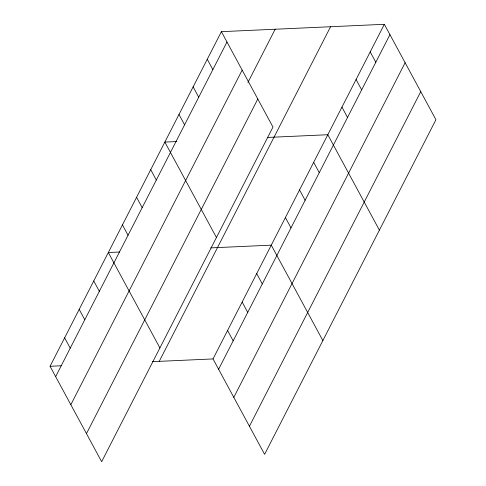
<?xml version="1.0" encoding="UTF-8"?>
<svg xmlns="http://www.w3.org/2000/svg" width="486" height="486" viewBox="0 0 486 486"><rect width="100%" height="100%" fill="white"/><g stroke="black" fill="none" stroke-linecap="round" stroke-linejoin="round"><path stroke-width="0.73" d="M221.391 31.663L272.98 127.077L101.653 461.7L50.064 366.286L221.391 31.663L384.347 24.3L435.936 119.714L264.609 454.337L213.02 358.923L384.347 24.3M55.659 376.632L226.986 42.009M70.841 404.704L242.168 70.081M247.933 82.426L275.167 29.233M86.478 433.627L257.805 99.004M159.244 361.353L330.571 26.73M218.609 369.269L389.936 34.646M233.79 397.341L405.117 62.718M249.427 426.265L420.755 91.641M176.807 141.548L164.857 142.088L216.446 237.502M267.294 137.459L327.807 134.725L379.396 230.139M119.52 252.009L108.317 252.513L159.906 347.927M210.754 247.884L271.267 245.151L322.856 340.565M50.064 366.286L61.272 365.782M152.507 361.657L213.02 358.923M370.211 51.905L375.806 62.251M356.074 79.516L361.669 89.855M341.944 107.12L347.533 117.466M313.67 162.33L319.266 172.676M299.54 189.941L305.129 200.287M207.261 59.274L212.85 69.613M285.404 217.546L290.999 227.891M193.124 86.879L198.719 97.224M178.988 114.483L184.583 124.829M256.705 273.594L262.3 283.939M242.143 302.037L247.739 312.383M150.721 169.699L156.316 180.045M227.582 330.48L233.177 340.826M136.584 197.304L142.179 207.65M122.454 224.909L128.043 235.254M93.755 280.957L99.351 291.302M79.194 309.4L84.783 319.745M64.632 337.843L70.221 348.189"/></g></svg>
